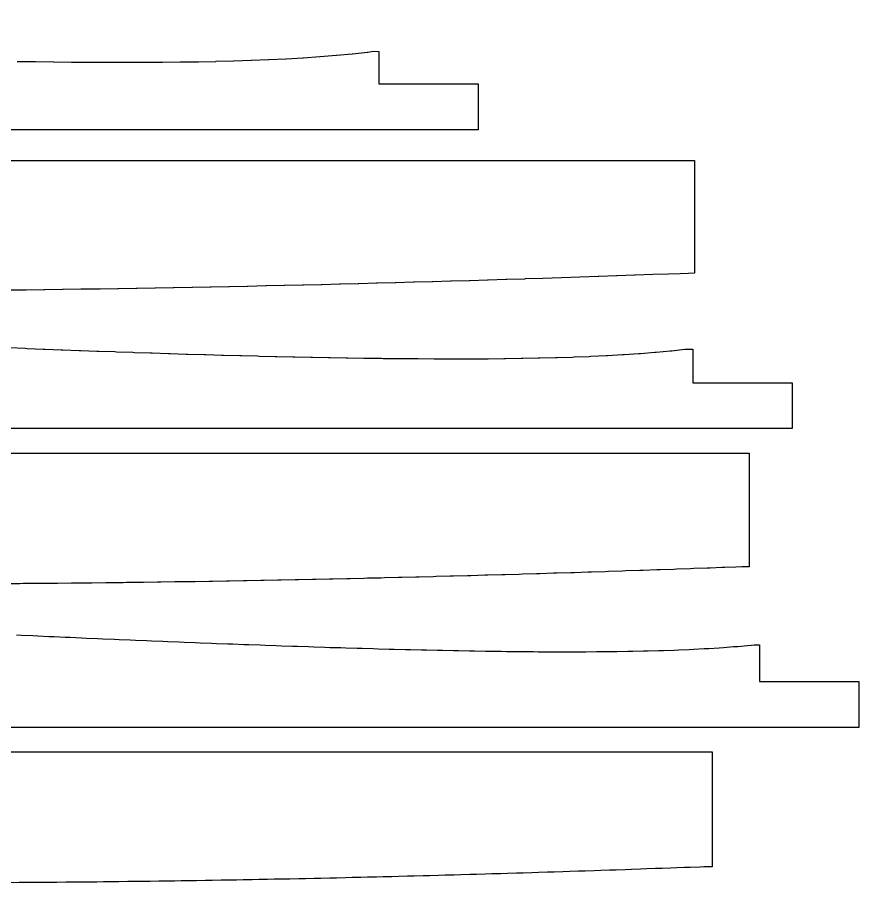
# Model space of a CAD drawing. Extents: x 27 to 271, y 44 to 138.
# Drawn here: x 233.93 to 270.58, y 92.35 to 130.01 of the extents above; entities that cross this region are included whole.
import ezdxf

# ---------------------------------------------------------------- set-up
doc = ezdxf.new("R2010")
doc.units = 0
doc.layers.add('jig_layer', color=7, linetype='CONTINUOUS')

msp = doc.modelspace()

# ---------------------------------------------------------------- linework, layer by layer
at = {"layer": 'jig_layer', "color": 7}
for points in [[(249.199603, 128.501659), (249.444262, 128.533352), (249.684263, 128.529683), (249.684263, 127.112959), (254.004267, 127.112959), (254.004267, 125.112963), (105.470063, 125.112963), (105.470063, 130.014054)], [(248.536429, 128.42825), (249.18379, 128.500163), (249.199595, 128.502985)], [(233.934864, 128.094754), (234.710661, 128.084029)], [(234.710661, 128.084139), (234.730671, 128.084139)], [(234.730663, 128.083659), (235.50556, 128.074628)], [(235.50556, 128.074741), (235.525457, 128.074741)], [(235.525462, 128.074259), (236.299056, 128.067203), (236.319066, 128.067262)], [(236.31906, 128.066839), (237.091262, 128.061759), (237.111272, 128.061759)], [(237.111263, 128.061361), (237.88206, 128.058257), (237.901872, 128.058257)], [(237.901858, 128.057949), (238.670761, 128.057949)], [(238.670761, 128.057162), (238.690573, 128.057162)], [(238.690559, 128.056848), (239.457656, 128.059671)], [(239.457656, 128.058657), (239.477468, 128.058457), (240.242259, 128.063255)], [(240.242259, 128.063139), (240.261958, 128.062944), (241.02426, 128.070847)], [(241.024263, 128.070959), (241.043878, 128.070849), (241.803163, 128.08242), (241.822777, 128.082446), (242.578565, 128.097968), (242.598067, 128.098056), (243.349667, 128.118093), (243.369056, 128.118257), (244.116372, 128.143093), (244.135478, 128.143146)], [(244.135461, 128.143547), (244.877062, 128.17386), (244.896112, 128.17386)], [(244.896098, 128.174335), (245.631123, 128.210549), (245.649919, 128.210549)], [(245.649905, 128.211252), (246.376218, 128.253837), (246.394704, 128.253837)], [(246.394712, 128.254545), (247.10907, 128.304044), (247.127161, 128.304044)], [(247.127152, 128.304947), (247.825683, 128.361648), (247.843209, 128.361648)], [(247.843198, 128.362749), (248.519645, 128.426842), (248.536437, 128.426842)], [(126.309095, 120.724359), (125.593187, 120.695056), (125.557195, 120.69421), (124.84759, 120.65916), (124.811993, 120.658032), (124.110857, 120.616858), (124.07587, 120.615447), (123.386255, 120.567661), (123.352015, 120.565686), (122.677674, 120.511163), (122.644501, 120.508905), (121.991467, 120.447062), (121.959717, 120.444522), (121.334781, 120.375061), (121.30486, 120.372155), (121.124895, 120.348843), (120.884899, 120.352455), (120.884899, 121.784242), (116.564881, 121.784242), (116.564881, 123.784241), (263.433094, 123.784241), (263.433094, 118.876145)], [(263.4211, 118.875855), (263.14709, 118.86736), (262.809098, 118.856268), (262.294102, 118.838658), (261.613102, 118.814754), (260.844103, 118.78766), (260.810096, 118.786531), (260.059102, 118.759946), (260.025094, 118.758817), (259.2691, 118.732373), (259.235095, 118.731244), (258.438091, 118.703897), (257.635087, 118.677001), (256.830093, 118.650585), (256.057092, 118.62589), (256.02309, 118.624762), (255.25209, 118.600603), (255.218091, 118.599474), (254.447094, 118.575994), (254.413094, 118.574865), (253.643093, 118.551892), (253.608092, 118.550763), (252.838094, 118.528298), (252.803087, 118.527169), (252.032093, 118.505156), (251.998093, 118.504027)], [(263.433094, 118.876159), (263.420959, 118.875877)], [(247.167092, 118.377055), (246.396092, 118.358852), (246.36209, 118.358005), (245.592092, 118.340253), (245.557094, 118.339407), (244.787093, 118.32236), (244.752094, 118.321514), (243.982093, 118.30506), (243.948094, 118.304214), (243.177091, 118.288268), (243.143095, 118.287421), (242.372094, 118.272068), (242.338092, 118.271222), (241.567092, 118.256462), (241.53309, 118.255615), (240.763092, 118.241363), (240.728094, 118.240798)], [(248.777091, 118.417156), (248.00709, 118.397767), (247.973094, 118.396921), (247.201095, 118.378068), (247.167092, 118.376939)], [(250.38709, 118.459557), (249.617095, 118.439068), (249.582093, 118.438221), (248.812092, 118.418155), (248.777091, 118.417026)], [(251.193091, 118.481556), (250.421089, 118.460559), (250.38709, 118.45943)], [(251.998093, 118.504154), (251.227093, 118.482564), (251.193091, 118.481435)], [(239.119091, 118.212757), (238.348091, 118.200452), (238.314095, 118.199887), (237.543094, 118.188147), (237.509092, 118.187582), (236.739091, 118.176463), (236.70409, 118.175898), (235.935088, 118.165371), (235.900093, 118.164807), (235.130094, 118.154986), (235.096092, 118.154421), (234.325092, 118.145305), (234.29109, 118.144741), (233.521089, 118.136303), (233.487093, 118.135738), (232.716093, 118.12809), (232.682093, 118.127525), (231.913091, 118.120498), (231.87809, 118.119934), (231.109091, 118.113499), (231.075095, 118.113217)], [(239.924093, 118.226354), (239.153093, 118.213457), (239.119091, 118.212892)], [(240.728094, 118.240657), (239.958093, 118.227054), (239.924093, 118.22649)], [(258.91731, 115.259578), (259.576011, 115.292073), (259.64511, 115.29433), (260.296005, 115.332574), (260.36401, 115.335566), (261.004109, 115.379773), (261.070705, 115.383386), (261.696626, 115.434177), (261.761091, 115.438382), (262.367265, 115.495877), (262.428987, 115.500872), (263.009101, 115.565275), (263.06725, 115.570976), (263.117787, 115.577467), (263.3578, 115.573883), (263.3578, 114.112071), (267.677801, 114.112071), (267.677801, 112.112069), (124.143606, 112.112069), (124.143606, 117.034072)], [(233.582907, 115.636581), (234.288209, 115.60867), (234.363009, 115.605368), (235.068209, 115.578077), (235.143006, 115.574775), (235.847904, 115.548076), (235.922608, 115.544887), (236.627108, 115.518782), (236.701804, 115.515593), (237.406008, 115.490306), (237.48061, 115.487116), (238.184408, 115.462507), (238.259008, 115.459402), (238.962404, 115.435611), (239.03701, 115.432506), (239.740008, 115.409618), (239.814509, 115.406486), (240.517206, 115.3845), (240.591605, 115.381368), (241.29391, 115.360258), (241.368405, 115.357294), (242.070108, 115.337087), (242.14451, 115.33418), (242.845906, 115.314876), (242.92021, 115.312054), (243.620809, 115.293879), (243.69511, 115.291057)], [(243.69511, 115.291178), (244.395109, 115.274188), (244.469308, 115.271366)], [(244.469308, 115.271476), (245.168606, 115.255672), (245.242808, 115.253132), (245.941509, 115.238456), (246.015606, 115.235916), (246.713705, 115.222539), (246.78771, 115.220281), (247.485109, 115.208033), (247.558907, 115.205775), (248.25531, 115.194937), (248.329109, 115.192962), (249.024309, 115.183366), (249.097907, 115.181391), (249.792309, 115.173489), (249.865811, 115.171795)], [(258.182804, 115.230576), (258.847409, 115.257783), (258.91731, 115.259476)], [(249.865811, 115.171674), (250.559107, 115.16538), (250.63251, 115.163687), (251.324505, 115.159171), (251.39781, 115.15776), (252.088506, 115.154853)], [(252.088506, 115.154978), (252.161607, 115.153566)], [(252.161607, 115.153679), (252.85061, 115.153115)], [(252.85061, 115.152979), (252.923511, 115.151851)], [(252.923511, 115.15198), (253.610912, 115.153674), (253.683606, 115.152827), (254.369011, 115.157089), (254.441511, 115.156524), (255.124512, 115.163693), (255.196811, 115.163481), (255.87721, 115.173782), (255.949111, 115.173878), (256.62651, 115.187792), (256.698011, 115.188356), (257.371511, 115.206108), (257.442606, 115.206954), (258.112305, 115.229419), (258.182804, 115.23083)], [(139.351859, 107.854292), (138.782459, 107.839193), (138.642355, 107.8375), (138.076158, 107.818591), (137.937158, 107.816051), (137.375262, 107.792994), (137.237462, 107.789381), (136.680555, 107.761893), (136.54436, 107.757293), (135.994058, 107.724995), (135.860056, 107.719097), (135.318861, 107.681691), (135.187763, 107.674579), (134.658557, 107.63169), (134.531461, 107.623279), (134.018963, 107.574689), (133.897362, 107.564896), (133.50056, 107.520889), (133.260558, 107.524784), (133.260558, 109.051688), (128.940602, 109.051688), (128.940602, 111.051689), (265.808759, 111.051689), (265.808759, 106.10189)], [(265.808759, 106.101893), (265.759763, 106.100482), (265.55676, 106.094075), (265.493762, 106.0921), (265.226763, 106.083464), (264.747762, 106.066954), (264.625763, 106.062664), (264.112762, 106.044771), (263.974761, 106.039776), (263.395759, 106.019371), (263.255757, 106.014263), (262.663762, 105.993463), (262.522758, 105.988355), (261.927763, 105.96764), (261.785763, 105.962531), (261.186761, 105.941929), (261.042762, 105.936934), (260.437763, 105.916727), (260.293762, 105.911731), (259.686761, 105.891835), (259.542763, 105.887037), (258.935759, 105.867535), (258.791755, 105.862822), (258.185759, 105.843829), (258.041758, 105.839228), (257.435759, 105.820743), (257.291758, 105.816114), (256.685759, 105.798024), (256.541758, 105.793537), (255.935762, 105.775841), (255.791758, 105.771354), (255.18476, 105.754054), (255.040762, 105.749651), (254.434763, 105.732746), (254.290762, 105.728456), (253.683762, 105.711946), (253.53976, 105.707741), (252.933762, 105.691626), (252.789761, 105.687534), (252.183762, 105.671842), (252.039761, 105.667835), (251.433756, 105.652651), (251.289761, 105.648644), (250.682757, 105.633855), (250.538759, 105.630045), (249.93276, 105.615652), (249.788756, 105.611842), (249.18276, 105.597928), (249.038756, 105.594344), (248.43276, 105.580939), (248.288759, 105.577326), (247.682763, 105.564429), (247.538759, 105.560929), (246.932763, 105.548427), (246.788762, 105.54504), (246.182761, 105.532904), (246.038762, 105.529602), (245.432761, 105.51789), (245.288762, 105.514729), (244.682761, 105.503497), (244.539762, 105.500505), (243.932755, 105.489809), (243.789762, 105.486818), (243.182758, 105.476629), (243.039759, 105.473807), (242.432758, 105.464127), (242.289759, 105.461305)], [(242.289759, 105.461491), (241.68376, 105.45229), (241.539756, 105.449468)], [(235.543759, 105.377092), (234.93776, 105.372492), (234.793756, 105.370799), (234.188759, 105.366594), (234.044758, 105.365183), (233.438759, 105.361485), (233.295757, 105.360074), (232.689761, 105.356998), (232.54576, 105.355869), (231.94076, 105.353329), (231.796759, 105.3522), (231.191762, 105.350225), (231.047761, 105.349096)], [(240.040758, 105.427698), (239.434762, 105.419993), (239.290761, 105.417735), (238.684762, 105.410369), (238.540761, 105.408394), (237.934762, 105.40162), (237.79176, 105.399645), (237.184763, 105.393521), (237.041761, 105.391545), (236.435759, 105.385929), (236.292763, 105.383953), (235.686755, 105.37893), (235.543759, 105.377236)], [(241.539756, 105.449592), (240.93376, 105.4409), (240.789759, 105.43836), (240.18376, 105.430119), (240.040758, 105.427861)], [(233.894737, 103.135001), (234.115537, 103.125095), (234.604439, 103.103392), (234.825139, 103.093486), (235.313835, 103.07198), (235.534434, 103.06199), (236.022938, 103.040654), (236.243537, 103.030748), (236.731838, 103.00975), (236.952437, 102.999844), (237.440735, 102.979045), (237.66114, 102.969251), (238.149138, 102.948847), (238.369438, 102.939054), (238.857135, 102.918959), (239.077336, 102.909166), (239.564839, 102.889467), (239.784935, 102.879759), (240.272234, 102.860455), (240.492238, 102.850859), (240.979539, 102.83195), (241.199439, 102.822355), (241.686438, 102.803841), (241.906239, 102.79433), (242.393038, 102.776324), (242.612737, 102.766926), (243.099237, 102.749429), (243.318837, 102.740143), (243.805038, 102.723154), (244.024539, 102.71384), (244.510537, 102.697471), (244.729838, 102.688356), (245.21554, 102.672579), (245.434736, 102.663577), (245.920237, 102.64828), (246.139236, 102.639475), (246.624438, 102.624884), (246.843434, 102.616191), (247.328238, 102.602193), (247.547037, 102.593698), (248.031536, 102.580406), (248.25014, 102.572108), (248.734239, 102.559606), (248.952636, 102.551506), (249.436334, 102.539794), (249.654438, 102.532005), (250.137639, 102.521111), (250.355636, 102.513519), (250.838437, 102.503415), (251.056236, 102.496219), (251.53854, 102.486934), (251.756139, 102.479991), (252.23794, 102.471609), (252.455237, 102.465005), (252.936338, 102.457498), (253.153336, 102.451289), (253.633636, 102.444685), (253.850236, 102.438984), (254.329938, 102.433481), (254.546334, 102.42809), (255.025237, 102.423801), (255.241239, 102.41889), (255.719337, 102.415785), (255.934839, 102.411383), (256.412038, 102.409689)], [(256.412038, 102.409447), (256.627037, 102.405637), (257.103135, 102.405072), (257.317536, 102.402137), (257.792437, 102.403266), (258.006339, 102.401008), (258.479936, 102.403859), (258.693138, 102.402165), (259.165039, 102.407161), (259.37744, 102.406596), (259.847537, 102.41368), (260.059037, 102.413951), (260.527035, 102.423575), (260.737339, 102.424986), (261.202638, 102.437375), (261.411737, 102.439915), (261.87444, 102.455381), (262.081939, 102.459389), (262.541032, 102.4781), (262.746837, 102.483603), (263.201839, 102.506012), (263.405236, 102.513011), (263.85494, 102.539314), (264.054937, 102.548119), (264.497239, 102.578616), (264.692937, 102.589228), (265.125437, 102.624319), (265.314935, 102.636822), (265.733736, 102.676522), (265.91534, 102.691226), (266.020039, 102.702825), (266.260035, 102.69893), (266.260035, 101.106427), (270.580036, 101.106427), (270.580036, 99.106425), (140.378939, 99.106425)], [(140.659801, 98.05353), (264.193903, 98.05353), (264.193903, 93.04813)], [(264.193903, 93.048093), (264.096904, 93.045186), (263.966904, 93.041179), (263.838904, 93.037087), (263.669904, 93.031583), (263.236896, 93.016795), (262.9909, 93.008102), (262.663903, 92.996588), (262.386902, 92.986682), (262.016903, 92.973587), (261.733899, 92.96337), (261.356901, 92.949965), (261.071896, 92.939663), (260.691898, 92.926455), (260.405903, 92.916267), (260.022904, 92.903144), (259.732904, 92.89304), (259.346903, 92.88003), (259.056897, 92.870124), (258.668901, 92.857424), (258.378904, 92.847631), (257.991904, 92.835241), (257.700904, 92.825646), (257.314903, 92.813538), (257.024903, 92.80414), (256.6379, 92.792343), (256.347903, 92.78303), (255.960903, 92.771515), (255.670902, 92.762428), (255.283902, 92.751139), (254.993899, 92.742136), (254.605897, 92.731129), (254.315903, 92.722324), (253.928903, 92.711515), (253.638902, 92.702907), (253.251902, 92.692296), (252.961899, 92.683885), (252.574899, 92.673697), (252.284905, 92.6654), (251.897904, 92.655409), (251.607904, 92.647309), (251.220901, 92.637601), (250.930898, 92.629699), (250.543898, 92.620188), (250.252905, 92.612427), (249.866904, 92.603311), (249.576903, 92.595719), (249.189903, 92.586829), (248.8999, 92.57952), (248.512897, 92.570912), (248.222903, 92.5638), (247.835903, 92.555503), (247.545902, 92.548503), (247.158902, 92.540488), (246.868899, 92.533687), (246.481899, 92.525982), (246.191905, 92.519378), (245.804904, 92.511871), (245.514904, 92.505465), (245.127904, 92.498353), (244.8389, 92.492144), (244.451897, 92.485342), (244.161903, 92.479331), (243.774903, 92.47284), (243.484902, 92.467139), (243.097902, 92.46093), (242.807899, 92.455427), (242.421898, 92.449528), (242.131904, 92.444222), (241.744904, 92.438634), (241.454903, 92.433526), (241.067903, 92.42822), (240.778899, 92.42331), (240.391899, 92.418399), (240.101905, 92.413686), (239.714905, 92.409086), (239.424904, 92.404683), (239.038903, 92.400478), (238.7489, 92.396273), (238.3619, 92.392378), (238.071903, 92.388371), (237.685905, 92.384786), (237.395904, 92.381089), (237.009903, 92.377787), (236.7199, 92.374203), (236.333899, 92.371268), (236.043902, 92.367966), (235.656905, 92.365144)], [(235.656905, 92.365494), (235.367903, 92.362389), (234.980903, 92.360131), (234.6909, 92.357253), (234.304899, 92.355277), (234.014896, 92.352737), (233.628904, 92.351326)]]:
    msp.add_lwpolyline(points, dxfattribs=at)

doc.saveas('drawing.dxf')
